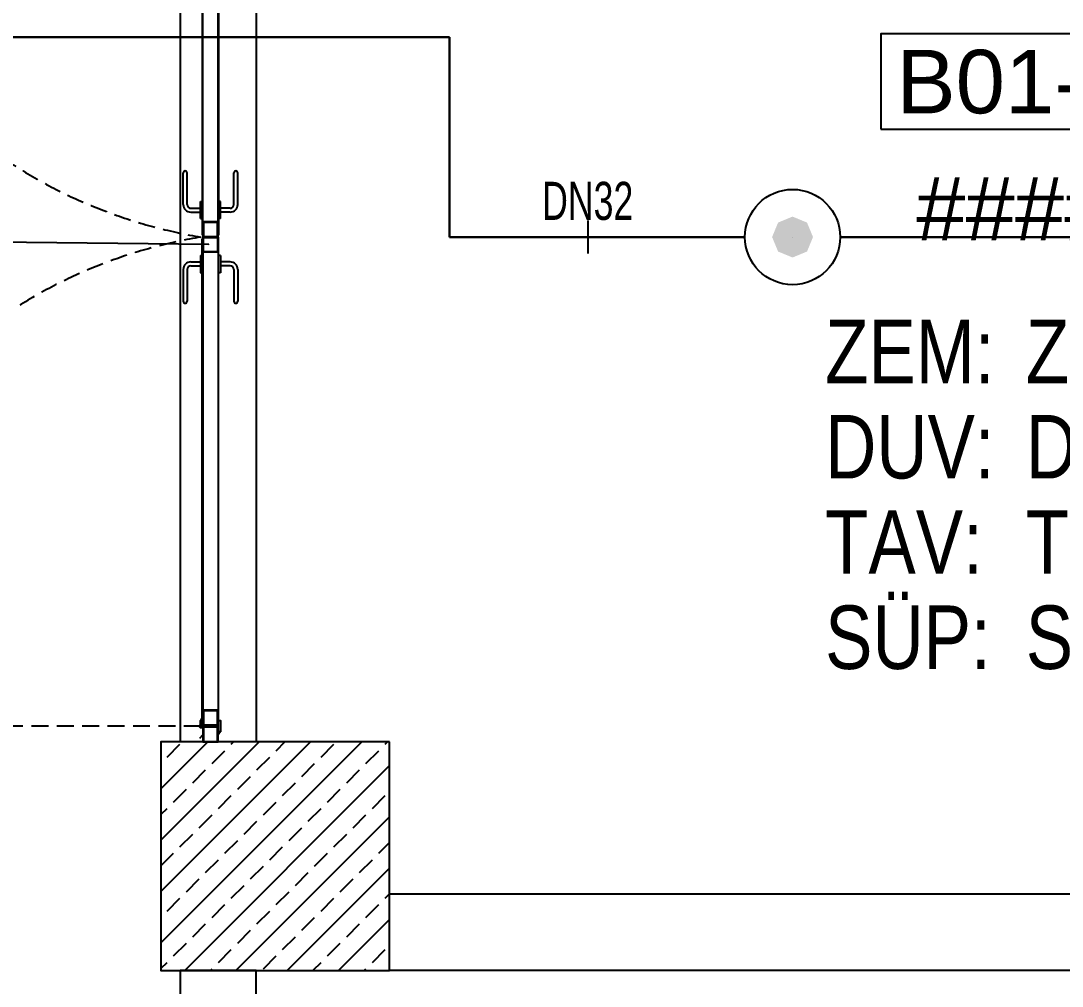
# Model space of a CAD drawing. Header units: millimetres. Extents: x -379292 to 1221486, y 92049 to 447512.
# Drawn here: x 415760 to 418494, y 164328 to 166861 of the extents above; entities that cross this region are included whole.
import ezdxf
from ezdxf import colors
from ezdxf.entities.mleader import LeaderData, LeaderLine
from ezdxf.enums import TextEntityAlignment as Align
from ezdxf.math import Vec2, Vec3

# ---------------------------------------------------------------- set-up
doc = ezdxf.new("R2010")
doc.units = ezdxf.units.MM
doc.linetypes.add('HIDDEN', pattern=[9.525, 6.35, -3.175])
for name, color, linetype in [('-M-YNGN-BORUID', 7, 'Continuous'), ('-M-YNGN-BORUUZUN', 7, 'Continuous'), ('-M-YNGN-BORUYUK', 7, 'Continuous'), ('-M-YNGN-SPR-YUK', 7, 'Continuous'), ('-M-YNGN-ZON6-CAP-', 7, 'Continuous'), ('-M-YNGN-ZON6-SPR-', 7, 'Continuous'), ('05_DOOR', 2, 'Continuous'), ('05_HATCH CONCRETE', 141, 'Continuous'), ('05_HATCH SOLID-1', 252, 'Continuous'), ('05_HIDDEN', 2, 'HIDDEN'), ('05_LOUVER TEXT', 2, 'Continuous'), ('05_MATERIAL TEXT', 112, 'Continuous'), ('05_ROOM M2', 161, 'Continuous'), ('05_ROOM NAME', 153, 'Continuous'), ('05_ROOM NUMBER', 152, 'Continuous'), ('05_VIEW 5', 5, 'Continuous'), ('05_WALL', 3, 'Continuous')]:
    doc.layers.add(name, color=color, linetype=linetype)
doc.layers.add('-M-YNGN-SPR-CAPCIZGI', color=188, linetype='Continuous', plot=False)
doc.layers.add('-M-YNGN-ZON6', color=2, linetype='SP', lineweight=30)
doc.layers.add('T', color=8, linetype='Continuous', lineweight=9)
doc.styles.add('CIZGI', font='tahoma.ttf', dxfattribs={"width": 0.8, "oblique": 20})
doc.styles.add('DIM', font='arial.ttf')
doc.styles.add('HCAD', font='HCAD.SHX', dxfattribs={"width": 0.8, "height": 0.2})
doc.styles.add('PIPESIZE', font='hcad.shx', dxfattribs={"width": 0.8})
doc.styles.add('SPR-NOT', font='romans.shx')
doc.styles.get("Standard").update_dxf_attribs({"font": 'segoeuil.ttf'})
doc.styles.add('YAZI-2', font='arial.ttf', dxfattribs={"height": 2})
doc.styles.add('YAZI-3', font='arial.ttf', dxfattribs={"height": 3})
doc.linetypes.add('SP', pattern='A,2,-0.1,["SP",CIZGI,S=0.14,R=0.2,X=0,Y=-0.07],-0.255', length=2.355)

# ---------------------------------------------------------------- blocks, each defined once
blk = doc.blocks.new('başlık')
at = {"layer": '05_MATERIAL TEXT', "style": 'DIM', "width": 0.8}
for s, p in [('ZEM:', (0, 50)), ('DUV:', (0, -100)), ('TAV:', (0, -250)), ('SÜP:', (0, -400))]:
    blk.add_text(s, height=100, dxfattribs=at).set_placement(p, align=Align.MIDDLE_LEFT)
blk = doc.blocks.new('MAHAL')
at = {"layer": '05_ROOM NUMBER'}
blk.add_lwpolyline([(-5.458, -10.749), (4.542, -10.749), (4.542, -7.749), (-5.458, -7.749)], close=True, dxfattribs=at)
at = {"layer": '05_HATCH SOLID-1', "xscale": 0.02, "yscale": 0.02, "zscale": 0.02}
blk.add_blockref('başlık', (-7.212, -18.749), dxfattribs=at)
at = {"layer": '05_MATERIAL TEXT', "style": 'DIM', "width": 0.8}
for tag, p in [('ZEMİN', (-0.891, -17.749)), ('DUVAR', (-0.891, -20.749)), ('TAVAN', (-0.891, -23.749)), ('SÜPÜRGELİK', (-0.891, -26.749))]:
    blk.add_attdef(tag, text='', height=2, dxfattribs=at).set_placement(p, align=Align.MIDDLE_LEFT)
at = {"layer": '05_ROOM M2', "insert": (6.453, -13.242), "char_height": 2, "attachment_point": 5, "style": 'YAZI-2'}
blk.add_mtext_dynamic_manual_height_columns('m²', width=6.93867, gutter_width=625, heights=[0], dxfattribs=at)
at = {"layer": '05_ROOM M2', "style": 'YAZI-2'}
blk.add_attdef('MAHALM2', text='', height=2, dxfattribs=at).set_placement((-0.458, -13.249), align=Align.MIDDLE_CENTER)
at = {"layer": '05_ROOM NAME', "style": 'YAZI-3'}
for tag, p in [('INGMAHALADI', (-0.458, 0.751)), ('TURMAHALADI', (-0.458, -4.249))]:
    blk.add_attdef(tag, text='', height=3, dxfattribs=at).set_placement(p, align=Align.MIDDLE_CENTER)
at = {"layer": '05_ROOM NUMBER', "style": 'YAZI-2'}
blk.add_attdef('MAHALNO', text='', height=2, dxfattribs=at).set_placement((-0.458, -9.249), align=Align.MIDDLE_CENTER)
blk = doc.blocks.new('A$Cfc1d2090')
at = {"layer": 'T'}
h = blk.add_hatch(dxfattribs=at)
h.set_pattern_fill('ANSI31', color=8, scale=10, style=0)
h.set_pattern_definition([(45, (-103166.8061, -4932.6603), (-0.883883476, 0.883883476), [])])
h.paths.add_polyline_path([(37.5, -20), (37.5, -21.5), (45.5, -21.5), (45.5, -20)])
h = blk.add_hatch(dxfattribs=at)
h.set_pattern_fill('ANSI31', color=8, scale=10, style=0)
h.set_pattern_definition([(45, (-102696.2896, -4932.6603), (-0.883883476, 0.883883476), [])])
h.paths.add_polyline_path([(2612.5, -20), (2612.5, -21.5), (2604.5, -21.5), (2604.5, -20)])
at = {"layer": '05_DOOR', "color": 8}
for p, q in [((1239.6, 71.5), (1156.3, 71.5)), ((1239.6, 61.5), (1156.3, 61.5)), ((1410.4, 71.5), (1493.7, 71.5)), ((1410.4, 61.5), (1493.7, 61.5)), ((1249.6, 51.5), (1249.6, 26.5)), ((1259.6, 51.5), (1259.6, 26.5)), ((1390.4, 51.5), (1390.4, 26.5)), ((1400.4, 51.5), (1400.4, 26.5)), ((48, 20), (48, 21.5)), ((48, 21.5), (1320.1, 21.5)), ((1276.3, 26.5), (1231.3, 26.5)), ((1231.3, 26.5), (1231.3, 21.5)), ((1276.3, 26.5), (1276.3, 21.5)), ((2602, 21.5), (1329.9, 21.5)), ((1373.7, 26.5), (1418.7, 26.5)), ((1373.7, 26.5), (1373.7, 21.5)), ((1418.7, 26.5), (1418.7, 21.5)), ((2602, 20), (2602, 21.5)), ((2602, 20), (2602, 21.5)), ((48, -20), (48, -21.5)), ((48, -20), (48, -21.5)), ((48, -21.5), (1320.1, -21.5)), ((1231.3, -26.5), (1231.3, -21.5)), ((1276.3, -26.5), (1231.3, -26.5)), ((1249.6, -51.5), (1249.6, -26.5)), ((1259.6, -51.5), (1259.6, -26.5)), ((1276.3, -26.5), (1276.3, -21.5)), ((2602, -21.5), (1329.9, -21.5)), ((1373.7, -26.5), (1373.7, -21.5)), ((1373.7, -26.5), (1418.7, -26.5)), ((1390.4, -51.5), (1390.4, -26.5)), ((1400.4, -51.5), (1400.4, -26.5)), ((1418.7, -26.5), (1418.7, -21.5)), ((2602, -20), (2602, -21.5)), ((2602, -20), (2602, -21.5)), ((2602, -20), (2602, -21.5)), ((1239.6, -61.5), (1156.3, -61.5)), ((1239.6, -71.5), (1156.3, -71.5)), ((1410.4, -61.5), (1493.7, -61.5)), ((1410.4, -71.5), (1493.7, -71.5))]:
    blk.add_line(p, q, dxfattribs=at)
for points in [[(0, -20), (40, -20), (40, 20), (0, 20)], [(1.5, -18.5), (38.5, -18.5), (38.5, 18.5), (1.5, 18.5)], [(43, -20), (83, -20), (83, 20), (43, 20)], [(44.5, -18.5), (81.5, -18.5), (81.5, 18.5), (44.5, 18.5)], [(1325, -20), (1285, -20), (1285, 20), (1325, 20)], [(1323.5, -18.5), (1286.5, -18.5), (1286.5, 18.5), (1323.5, 18.5)], [(1325, -20), (1365, -20), (1365, 20), (1325, 20)], [(1326.5, -18.5), (1363.5, -18.5), (1363.5, 18.5), (1326.5, 18.5)], [(2607, -20), (2567, -20), (2567, 20), (2607, 20)], [(2605.5, -18.5), (2568.5, -18.5), (2568.5, 18.5), (2605.5, 18.5)], [(2650, -20), (2610, -20), (2610, 20), (2650, 20)], [(2648.5, -18.5), (2611.5, -18.5), (2611.5, 18.5), (2648.5, 18.5)]]:
    blk.add_lwpolyline(points, close=True, dxfattribs=at)
for points in [[(1285, 20), (83, 20)], [(1365, 20), (2567, 20)], [(1285, -20), (83, -20)], [(1365, -20), (2567, -20)]]:
    blk.add_lwpolyline(points, dxfattribs=at)
for centre, radius, start, end in [((1156.3, 66.5), 5, 90, 270), ((1239.6, 51.5), 20, 0, 90), ((1239.6, 51.5), 10, 0, 90), ((1410.4, 51.5), 20, 90, 180), ((1410.4, 51.5), 10, 90, 180), ((1493.7, 66.5), 5, 270, 90), ((1239.6, -51.5), 10, 270, 0), ((1239.6, -51.5), 20, 270, 0), ((1410.4, -51.5), 20, 180, 270), ((1410.4, -51.5), 10, 180, 270), ((1156.3, -66.5), 5, 90, 270), ((1493.7, -66.5), 5, 270, 90)]:
    blk.add_arc(centre, radius, start, end, dxfattribs=at)
at = {"layer": '05_HIDDEN', "color": 8, "ltscale": 7}
for points in [[(41.5, 25.5), (41.5, 1123.7)], [(2608.5, 25.5), (2608.5, 1123.7)]]:
    blk.add_lwpolyline(points, dxfattribs=at)
for centre, start, end in [((27.7, -191.5), 9.4947, 89.4007), ((2622.3, -191.5), 90.5993, 170.5053)]:
    blk.add_arc(centre, 1315.3, start, end, dxfattribs=at)
at = {"layer": '05_VIEW 5', "color": 8}
for p, q in [((10, 28), (18.3, 20)), ((2640, 28), (2631.7, 20)), ((56.5, 25.5), (62, 21.5)), ((2593.5, 25.5), (2588, 21.5)), ((26.5, -25.5), (19, -20)), ((2623.5, -25.5), (2631, -20))]:
    blk.add_line(p, q, dxfattribs=at)
for points in [[(37.7, 26.5), (55.5, 26.5, -0.414214), (56.5, 25.5), (56.5, 21.5), (36.7, 21.5), (36.7, 25.5, -0.414214)], [(2612.3, 26.5), (2594.5, 26.5, 0.414214), (2593.5, 25.5), (2593.5, 21.5), (2613.3, 21.5), (2613.3, 25.5, 0.414214)], [(55.5, -26.5), (27.5, -26.5, -0.414214), (26.5, -25.5), (26.5, -21.5), (56.5, -21.5), (56.5, -25.5, -0.414214)], [(2594.5, -26.5), (2622.5, -26.5, 0.414214), (2623.5, -25.5), (2623.5, -21.5), (2593.5, -21.5), (2593.5, -25.5, 0.414214)]]:
    blk.add_lwpolyline(points, format="xyb", close=True, dxfattribs=at)
at = {"layer": 'T', "color": 8}
for points in [[(37.5, -21.5), (37.5, -20), (45.5, -20), (45.5, -21.5)], [(2612.5, -21.5), (2612.5, -20), (2604.5, -20), (2604.5, -21.5)]]:
    blk.add_lwpolyline(points, close=True, dxfattribs=at)
for centre in [(41.5, 25.5), (2608.5, 25.5)]:
    blk.add_circle(centre, 4, dxfattribs=at)
blk = doc.blocks.new('SPRKL100')
at = {"layer": '-M-YNGN-SPR-CAPCIZGI'}
blk.add_line((0, 0.431), (0, -0.431), dxfattribs=at)
at = {"layer": '-M-YNGN-BORUID', "color": 0, "style": 'HCAD', "width": 0.8, "flags": 1}
blk.add_attdef('DIC', text='', height=0.4, dxfattribs=at).set_placement((0, -1.693), align=Align.CENTER)
at = {"layer": '-M-YNGN-BORUUZUN', "color": 0, "style": 'HCAD', "width": 0.7}
blk.add_attdef('BOY', text='', height=0.8, dxfattribs=at).set_placement((0, -1.08), align=Align.CENTER)
at = {"layer": '-M-YNGN-BORUYUK', "color": 6, "style": 'PIPESIZE', "width": 0.8}
blk.add_attdef('YUK', text='', height=0.5, dxfattribs=at).set_placement((0, 1.866), align=Align.CENTER)
at = {"color": 0, "style": 'PIPESIZE', "width": 0.7}
blk.add_attdef('CAP', text='', height=1, dxfattribs=at).set_placement((0, 0.45), align=Align.CENTER)
blk = doc.blocks.new('SP-C-UP-12')
at = {"ltscale": 10}
blk.add_line((0, 0), (0, 0), dxfattribs=at)
at = {"color": 1, "linetype": 'Continuous'}
blk.add_circle((0, 0), 12.5, dxfattribs=at)
at = {"ltscale": 10}
for points in [[(-5.37, 0), (-3.8, 3.8), (-3.8, -3.8), (0, 5.37)], [(-3.8, -3.8), (0, 5.37), (0, -5.37), (3.8, 3.8)], [(0, -5.37), (3.8, 3.8), (3.8, -3.8), (5.37, 0)]]:
    blk.add_solid(points, dxfattribs=at)
at = {"layer": '-M-YNGN-SPR-YUK', "style": 'SPR-NOT', "width": 0.5, "flags": 9}
for tag, p in [('YUK', (0, 17.77)), ('CAP', (0, 14.42)), ('TIP', (0.2, 10.78))]:
    blk.add_attdef(tag, text='', height=2.5, dxfattribs=at).set_placement(p, align=Align.MIDDLE_CENTER)
blk = doc.blocks.new('A$C69E8D8A3')
at = {"layer": '-M-YNGN-ZON6', "ltscale": 500}
for p, q in [((4326.49, 6464.38), (4489.72, 6464.38)), ((4489.72, 6411.88), (4489.72, 6464.38)), ((4567.31, 6411.88), (4489.72, 6411.88)), ((4817.31, 6411.88), (4592.31, 6411.88))]:
    blk.add_line(p, q, dxfattribs=at)
at = {"layer": '-M-YNGN-ZON6-CAP-'}
ref = blk.add_blockref('SPRKL100', (4526.03, 6411.88), dxfattribs=dict(at, xscale=10, yscale=10, zscale=10))
ref.add_attrib('CAP', 'DN32', dxfattribs={"layer": '0', "color": 0, "height": 10, "style": 'PIPESIZE', "width": 0.7}).set_placement((4526.03, 6416.38), align=Align.CENTER)
at = {"layer": '-M-YNGN-ZON6-SPR-', "rotation": 180}
blk.add_blockref('SP-C-UP-12', (4579.81, 6411.88), dxfattribs=at)
blk = doc.blocks.new('OtoParkBodrumKatMimari')
at = {"layer": '05_HATCH CONCRETE'}
h = blk.add_hatch(dxfattribs=at)
h.set_pattern_fill('ANSI33', color=8, scale=15, angle=180, style=0)
h.set_pattern_definition([(225, (905000, -3e-07), (67.351921, -67.351921), []), (225, (904932.65, -3e-07), (67.351921, -67.351921), [47.625, -23.8125])])
h.paths.add_polyline_path([(135600, 64150), (135000, 64150), (135000, 63550), (135600, 63550)])
at = {"color": 5}
blk.add_lwpolyline([(135600, 64150), (135000, 64150), (135000, 63550), (135600, 63550)], close=True, dxfattribs=at)
at = {"layer": '05_WALL', "color": 8, "ltscale": 25}
for points in [[(135600, 67200), (139950, 67200), (139950, 63750), (135600, 63750)], [(135050, 66800), (135050, 64150)], [(135250, 66800), (135250, 64150)]]:
    blk.add_lwpolyline(points, dxfattribs=at)
at = {"layer": '05_WALL', "color": 8, "flags": 128}
for points in [[(135250, 60300), (135250, 63550), (135050, 63550), (135050, 60300)], [(142600, 63550), (135600, 63550)]]:
    blk.add_lwpolyline(points, dxfattribs=at)
at = {"layer": '05_DOOR', "rotation": 90}
blk.add_blockref('A$Cfc1d2090', (135130, 64150), dxfattribs=at)
at = {"layer": '05_ROOM NUMBER'}
ref = blk.add_blockref('MAHAL', (137344.7, 66653.8), dxfattribs=dict(at, xscale=83.33333333333333, yscale=83.33333333333333, zscale=83.33333333333333))
ref.add_attrib('TURMAHALADI', 'JET FAN ODASI', dxfattribs={"layer": '05_ROOM NAME', "height": 250, "style": 'YAZI-3'}).set_placement((137306.5, 66299.7), align=Align.MIDDLE_CENTER)
ref.add_attrib('MAHALNO', 'B01-19', dxfattribs={"height": 166.67, "style": 'YAZI-2'}).set_placement((137306.5, 65883), align=Align.MIDDLE_CENTER)
ref.add_attrib('MAHALM2', '#####', dxfattribs={"layer": '05_ROOM M2', "height": 166.67, "style": 'YAZI-2'}).set_placement((137306.5, 65549.7), align=Align.MIDDLE_CENTER)
ref.add_attrib('ZEMİN', 'Z01', dxfattribs={"layer": '05_MATERIAL TEXT', "height": 166.67, "style": 'DIM', "width": 0.8}).set_placement((137270.5, 65174.7), align=Align.MIDDLE_LEFT)
ref.add_attrib('DUVAR', 'DK02-DK02a', dxfattribs={"layer": '05_MATERIAL TEXT', "height": 166.67, "style": 'DIM', "width": 0.8}).set_placement((137270.5, 64924.7), align=Align.MIDDLE_LEFT)
ref.add_attrib('TAVAN', 'T03', dxfattribs={"layer": '05_MATERIAL TEXT', "height": 166.67, "style": 'DIM', "width": 0.8}).set_placement((137270.5, 64674.7), align=Align.MIDDLE_LEFT)
ref.add_attrib('SÜPÜRGELİK', 'S01', dxfattribs={"layer": '05_MATERIAL TEXT', "height": 166.67, "style": 'DIM', "width": 0.8}).set_placement((137270.5, 64424.7), align=Align.MIDDLE_LEFT)
at = {"layer": '05_LOUVER TEXT', "ltscale": 25}
ml = blk.add_multileader_mtext('Standard', dxfattribs=at)
ml.set_content('BU PANJUR KAPI OLARAK AÇILABİLİR OLACAK', color=256)
ml.set_leader_properties()
ml.build(insert=Vec2(0, 0))
ctx = ml.context
ctx.base_point, ctx.char_height, ctx.plane_origin = Vec3(130156.3, 65464.4), 150, Vec3(135130, 65455)
ctx.text_align_type = 2
notes = []
notes.append((ctx, [(0, (1, 1, 0), (134359, 65464.4), (-1, 0), 8, [(0, [(135130, 65455)], 0, [])])]))
ctx.mtext.insert, ctx.mtext.alignment, ctx.mtext.flow_direction = Vec3(134349, 65562.1), 3, 5
for ctx, leaders in notes:
    for number, flags, end, landing, length, lines in leaders:
        leader = LeaderData()
        leader.index, (leader.has_last_leader_line, leader.has_dogleg_vector, leader.attachment_direction) = number, flags
        leader.last_leader_point, leader.dogleg_vector, leader.dogleg_length = Vec3(end), Vec3(landing), length
        for number, points, colour, breaks in lines:
            line = LeaderLine()
            line.index, line.vertices, line.color, line.breaks = number, Vec3.list(points), colors.encode_raw_color(colour), breaks
            leader.lines.append(line)
        ctx.leaders.append(leader)

msp = doc.modelspace()

# ---------------------------------------------------------------- block references
at = {"color": 8}
msp.add_blockref('OtoParkBodrumKatMimari', (281127.6, 100818.8), dxfattribs=at)

# ---------------------------------------------------------------- next in the draw order: block references
at = {"layer": '-M-YNGN-ZON6', "ltscale": 25, "xscale": 10, "yscale": 10, "zscale": 10}
msp.add_blockref('A$C69E8D8A3', (371987.7, 102175), dxfattribs=at)

doc.saveas('drawing.dxf')
